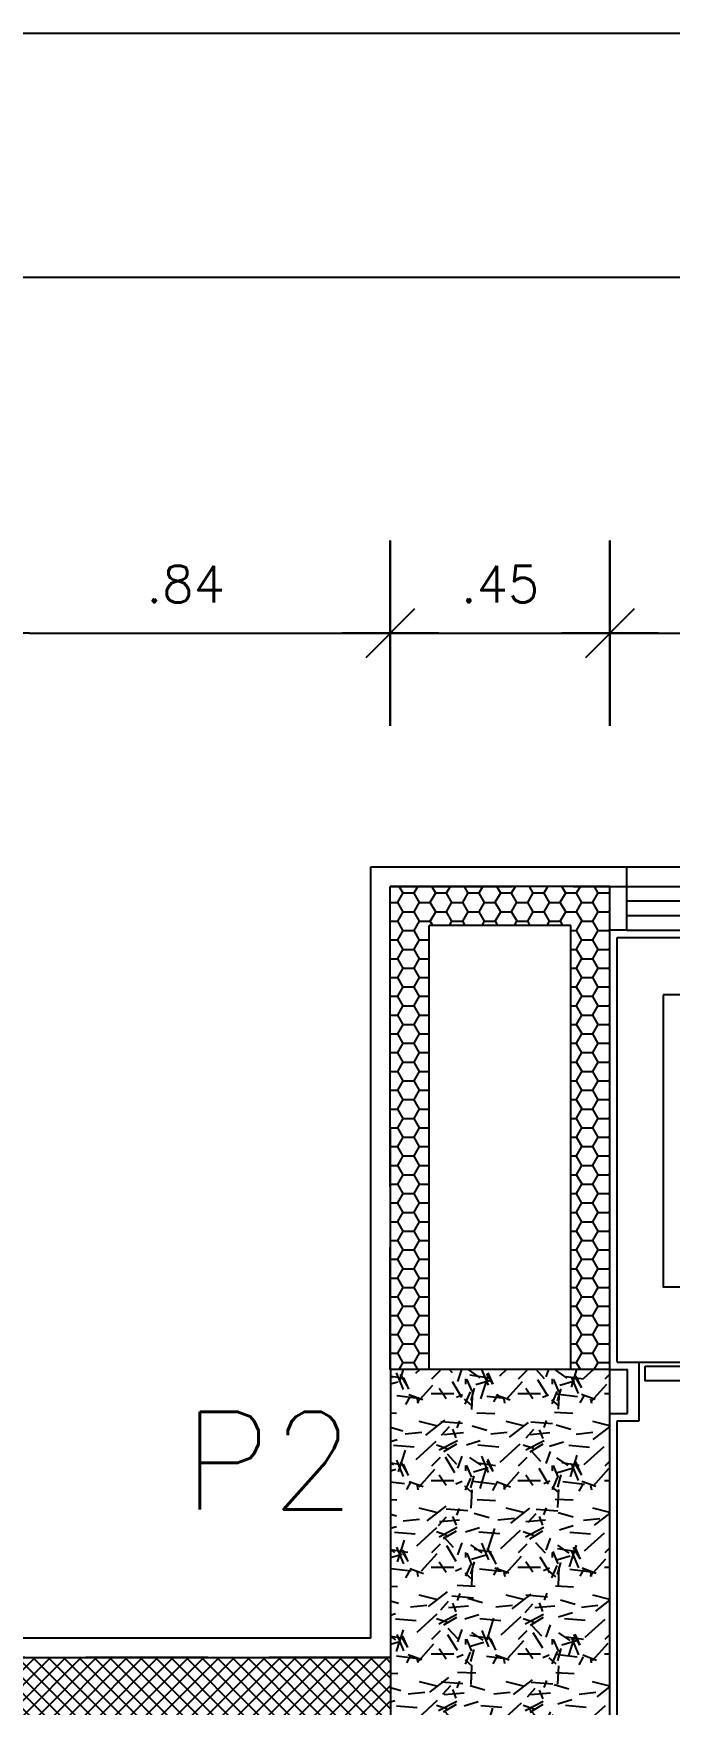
# Model space of a CAD drawing. Header units: millimetres. Extents: x 1658.6 to 1706.6, y -26.2 to 3.6.
# Drawn here: x 1669.242 to 1670.547, y 0.125 to 3.55 of the extents above; entities that cross this region are included whole.
import ezdxf

# ---------------------------------------------------------------- set-up
doc = ezdxf.new("R2010")
doc.units = ezdxf.units.MM
doc.linetypes.add('DASHED2', pattern=[0.375, 0.25, -0.125])
for name, color, linetype in [('CERCADURA', 5, 'Continuous'), ('COTA', 11, 'Continuous'), ('EMVISTA', 2, 'Continuous'), ('ESQUADRIA', 2, 'Continuous'), ('HACHURA', 11, 'Continuous'), ('HACHURA 1', 8, 'Continuous'), ('HACHURIA', 11, 'Continuous'), ('PAREDE', 7, 'Continuous'), ('PILAR', 21, 'Continuous'), ('PISO', 1, 'Continuous'), ('PROJECAO', 1, 'DASHED2'), ('RP_MOBILIARIO', 21, 'Continuous'), ('TEXTO 1', 3, 'Continuous')]:
    doc.layers.add(name, color=color, linetype=linetype)
doc.styles.add('ROMANS', font='romans.shx')
doc.dimstyles.new('Copy of TICK50', dxfattribs={"dimtxt": 0.075, "dimasz": 0.0995, "dimexe": 0.18, "dimexo": 0.0625, "dimgap": 0.063, "dimtad": 1, "dimrnd": 0.005, "dimzin": 4, "dimdsep": 46, "dimtxsty": 'ROMANS', "dimblk1": 'TICK', "dimblk2": 'TICK', "dimsah": 1, "dimcen": 0.09, "dimse1": 1, "dimse2": 1, "dimclrd": 256, "dimclrt": 2, "dimaunit": 1, "dimadec": 4, "dimazin": 0, "dimtfac": 1, "dimtix": 1, "dimtmove": 2, "dimatfit": 3, "dimldrblk": 'TICK', "dimfxl": 0.18, "dimtfillclr": 256, "dimtolj": 1, "dimtzin": 0, "dimlwd": -1, "dimarcsym": 0})

# ---------------------------------------------------------------- blocks, each defined once
blk = doc.blocks.new('TICK')
at = {"layer": 'COTA'}
for p, q in [((0, 1.907592907288972), (0, -1.907600000000002)), ((-1, 0), (1, 0))]:
    blk.add_line(p, q, dxfattribs=at)
at = {"layer": 'COTA', "color": 2}
blk.add_line((0.5, 0.5), (-0.5, -0.5), dxfattribs=at)
blk = doc.blocks.new('*D47')
at = {"layer": 'COTA'}
blk.add_line((1670.523947151719, 2.320982097191134), (1677.824947151719, 2.320982097191134), dxfattribs=at)
at = {"layer": 'Defpoints', "color": 0}
for p in [(1677.924447151719, 2.320982097191134), (1670.424447151719, 1.802041930099136), (1677.924447151719, 1.712041930099076)]:
    blk.add_point(p, dxfattribs=at)
at = {"layer": 'COTA', "xscale": 0.0995, "yscale": 0.0995, "zscale": 0.0995, "rotation": 180}
blk.add_blockref('TICK', (1670.424447151719, 2.320982097191134), dxfattribs=at)
at = {"layer": 'COTA', "xscale": 0.0995, "yscale": 0.0995, "zscale": 0.0995}
blk.add_blockref('TICK', (1677.924447151719, 2.320982097191134), dxfattribs=at)
at = {"layer": 'COTA', "color": 2, "insert": (1674.174447151719, 2.421482097191134), "char_height": 0.075, "attachment_point": 5, "style": 'ROMANS'}
blk.add_mtext('\\A1;7.50', dxfattribs=at)
blk = doc.blocks.new('*D46')
at = {"layer": 'COTA'}
blk.add_line((1670.073410415252, 2.320982097191134), (1670.324947151719, 2.320982097191134), dxfattribs=at)
at = {"layer": 'Defpoints', "color": 0}
for p in [(1670.424447151719, 2.320982097191134), (1669.973910415252, 1.802041930099136), (1670.424447151719, 1.802041930099136)]:
    blk.add_point(p, dxfattribs=at)
at = {"layer": 'COTA', "xscale": 0.0995, "yscale": 0.0995, "zscale": 0.0995, "rotation": 180}
blk.add_blockref('TICK', (1669.973910415252, 2.320982097191134), dxfattribs=at)
at = {"layer": 'COTA', "xscale": 0.0995, "yscale": 0.0995, "zscale": 0.0995}
blk.add_blockref('TICK', (1670.424447151719, 2.320982097191134), dxfattribs=at)
at = {"layer": 'COTA', "color": 2, "insert": (1670.199178783486, 2.421482097191134), "char_height": 0.075, "attachment_point": 5, "style": 'ROMANS'}
blk.add_mtext('\\A1;.45', dxfattribs=at)
blk = doc.blocks.new('*D45')
at = {"layer": 'COTA'}
blk.add_line((1669.233947151718, 2.320982097191134), (1669.874410415252, 2.320982097191134), dxfattribs=at)
at = {"layer": 'Defpoints', "color": 0}
for p in [(1669.973910415252, 2.320982097191134), (1669.973910415252, 1.802041930099136), (1669.134447151718, 1.231541632773755)]:
    blk.add_point(p, dxfattribs=at)
at = {"layer": 'COTA', "xscale": 0.0995, "yscale": 0.0995, "zscale": 0.0995, "rotation": 180}
blk.add_blockref('TICK', (1669.134447151718, 2.320982097191134), dxfattribs=at)
at = {"layer": 'COTA', "xscale": 0.0995, "yscale": 0.0995, "zscale": 0.0995}
blk.add_blockref('TICK', (1669.973910415252, 2.320982097191134), dxfattribs=at)
at = {"layer": 'COTA', "color": 2, "insert": (1669.554178783485, 2.421482097191134), "char_height": 0.075, "attachment_point": 5, "style": 'ROMANS'}
blk.add_mtext('\\A1;.84', dxfattribs=at)
blk = doc.blocks.new('*D44')
at = {"layer": 'COTA'}
for p, q in [((1668.914947151719, 2.320982097191134), (1668.815447151719, 2.320982097191134)), ((1669.014447151719, 2.320982097191134), (1669.134447151718, 2.320982097191134)), ((1669.233947151718, 2.320982097191134), (1669.333447151718, 2.320982097191134))]:
    blk.add_line(p, q, dxfattribs=at)
at = {"layer": 'Defpoints', "color": 0}
for p in [(1669.134447151718, 2.320982097191134), (1669.134447151718, 1.231541632773755), (1669.014447151719, 1.141541632773752)]:
    blk.add_point(p, dxfattribs=at)
at = {"layer": 'COTA', "xscale": 0.0995, "yscale": 0.0995, "zscale": 0.0995}
blk.add_blockref('TICK', (1669.014447151719, 2.320982097191134), dxfattribs=at)
at = {"layer": 'COTA', "xscale": 0.0995, "yscale": 0.0995, "zscale": 0.0995, "rotation": 180}
blk.add_blockref('TICK', (1669.134447151718, 2.320982097191134), dxfattribs=at)
at = {"layer": 'COTA', "color": 2, "insert": (1669.074447151719, 2.421482097191134), "char_height": 0.075, "attachment_point": 5, "style": 'ROMANS'}
blk.add_mtext('\\A1;.12', dxfattribs=at)
blk = doc.blocks.new('ESTRUTURA(20-03-2019)')
at = {"layer": 'HACHURA 1'}
h = blk.add_hatch(dxfattribs=at)
h.set_pattern_fill('GRAVEL', color=256, scale=0.007, style=0)
h.set_pattern_definition([(228.0128, (-1540.278619496162, 91.53711716250488), (-1.422401208612721, -1.60020196626588), [0.02392047, -2.368135]), (184.9697, (-1540.294621496162, 91.51933716250488), (2.133603451432539, 0.1777987452771221), [0.04104835, -4.06378]), (132.5104, (-1540.335515496162, 91.51578116250488), (1.777998706283219, -1.955801910472229), [0.02894374, -2.865429]), (267.2737, (-1540.404857496162, 91.47133116250488), (0.1777992279579721, 3.55599885573565), [0.03738035, -3.700648]), (292.8337, (-1540.406635496162, 91.43399316250488), (-0.8890025238851333, 2.133601213103578), [0.03665438, -3.628786]), (357.2737, (-1540.392411496162, 91.40021116250487), (-3.55599885573565, 0.1777992279579723), [0.03738035, -3.700648]), (37.6942, (-1540.355073496162, 91.39843316250489), (-2.311401460286795, -1.777998414988943), [0.04943357999999999, -4.893917000000001]), (72.2553, (-1540.315957496162, 91.42865916250489), (1.244602489582704, 3.911601134422548), [0.0466704, -4.620371]), (121.4296, (-1540.301733496162, 91.47310916250488), (-1.422400366468514, 2.311397281198088), [0.03750691, -3.713185]), (175.2364, (-1540.321291496162, 91.50511316250488), (1.955798463713812, -0.1777983313904809), [0.04281990999999954, -2.098172999999971]), (222.3974, (-1540.363963496162, 91.50866916250487), (-2.13360006420678, -1.955797455544588), [0.05537546, -5.482176]), (138.8141, (-1540.228835496162, 91.46955316250488), (-1.244599207195732, 1.06679835899868), [0.01890035, -1.871142]), (171.4692, (-1540.243059496162, 91.48199916250488), (2.311396471691398, -0.3556008960031989), [0.03595773999999954, -3.559821999999971]), (225, (-1540.278619496162, 91.48733316250488), (-3.730349362740526e-17, -0.1777998788090138), [0.02514463, -0.2263023]), (203.1986, (-1540.291065496162, 91.50866916250487), (0.8890029977913583, 0.3556015592014385), [0.01354087, -1.340542]), (291.8014, (-1540.303511496162, 91.50333516250488), (-0.1778001247326156, 0.5334003436112306), [0.01914962, -0.9383360000000001]), (30.9638, (-1540.296399496162, 91.48555516250488), (0.5333994368365759, 0.3556002771062386), [0.03110239999999977, -1.005640999999985]), (161.5651, (-1540.269729496162, 91.50155716250488), (0.3556001622726687, -0.1777997355725554), [0.02249009, -0.539763]), (16.38950000000001, (-1540.406635496162, 91.50333516250488), (1.778000980977855, 0.5333988904977464), [0.03150616000000001, -3.119116]), (70.3462, (-1540.376409496162, 91.51222516250488), (-0.7111980182073556, -1.95579723419815), [0.02643193, -2.616754]), (293.1986, (-1540.269729496162, 91.53711716250488), (-0.3556015592014385, 0.8890029977913584), [0.0270816, -1.327004]), (343.6105, (-1540.259061496162, 91.51222516250488), (-1.778000980977855, 0.5333988904977468), [0.03150615999999955, -3.119115999999971]), (339.444, (-1540.406635496162, 91.39309916250488), (-0.8890011034979137, 0.3555995685235097), [0.03038245, -1.488739]), (294.7751, (-1540.378187496162, 91.38243116250489), (-0.8889979282538788, 1.955799091830967), [0.02545703999999977, -2.520251999999971]), (66.80140000000002, (-1540.267951496162, 91.35931716250488), (0.3556015592014388, 0.8890029977913583), [0.0270816, -1.327004]), (17.35400000000001, (-1540.257283496162, 91.38420916250487), (-2.311400124730197, -0.7111989272923943), [0.02980481, -2.950667999999999]), (69.444, (-1540.355073496162, 91.35931716250488), (-0.3555995685235101, -0.8890011034979135), [0.01519126, -1.503936]), (101.3098999999999, (-1540.278619496162, 91.35931716250488), (-0.1777991224021144, 0.7111977222631835), [0.009066049999999892, -0.897539999999993]), (165.9638, (-1540.280397496162, 91.36820716250487), (0.5334003748288021, -0.1777996922886549), [0.03665438, -0.6964335]), (186.0090000000001, (-1540.315957496162, 91.37709716250488), (1.777997378109956, 0.1777995847983501), [0.03396869, -3.362898]), (303.6901, (-1540.296399496162, 91.46955316250488), (-0.1778000609915063, 0.3555996569462287), [0.02564268, -0.6154246]), (353.1572, (-1540.282175496162, 91.44821716250487), (3.02260124996504, -0.3556015926158388), [0.04476898999999999, -4.43212]), (60.94540000000001, (-1540.237725496162, 91.44288316250488), (-0.7111983456080363, -1.244597032758389), [0.01830556, -1.812258]), (90, (-1540.228835496162, 91.45888516250488), (-0.1778, 0.1778), [0.010668, -0.167132]), (120.2564, (-1540.319513496162, 91.38243116250489), (0.7111984926785277, -1.244599372273429), [0.02470069, -2.445373]), (48.01279999999999, (-1540.331959496162, 91.40376716250488), (1.42240120861272, 1.600201966265881), [0.04784101, -2.344216]), (0, (-1540.299955496162, 91.43932716250488), (0.1778, 0.1778), [0.046228, -0.131572]), (325.3048, (-1540.253727496162, 91.43932716250488), (-1.777996919366758, 1.244600118333933), [0.0281127, -2.783151]), (254.0546, (-1540.230613496162, 91.42332516250488), (-0.1778004535791032, -0.7112016942242539), [0.02588803, -1.268519]), (207.646, (-1540.237725496162, 91.39843316250489), (-3.37819881343159, -1.778001118230637), [0.04215015, -4.172875]), (175.4261, (-1540.275063496162, 91.37887516250488), (-2.311400532332326, 0.1777991397853624), [0.04459202999999954, -4.414605999999941]), (175.4261, (-1540.275063496162, 91.37887516250488), (-2.311400532332326, 0.1777991397853624), [0.04459202999999954, -4.414605999999941])])
h.paths.add_polyline_path([(-29.67999999999847, 14.61050029732861), (-30.12999999999852, 14.61050029732861), (-30.12999999999852, 13.61050029732861), (-29.6799999999987, 13.61050029732861)])
at = {"layer": 'PILAR'}
blk.add_lwpolyline([(-30.12999999999852, 14.61050029732861), (-30.12999999999852, 13.61050029732861), (-29.67999999999847, 13.61050029732861), (-29.67999999999847, 14.61050029732861), (-30.12999999999852, 14.61050029732861)], dxfattribs=at)
at = {"layer": 'PROJECAO', "color": 11}
for p, q in [((-30.13053673646527, 15.60050029732461), (-22.08999999999901, 15.60050029732461)), ((-30.13053673646527, 14.61050029732861), (-30.13053673646527, 15.60050029732461)), ((-30.12999999999852, 14.01999999999946), (-35.97999999999888, 14.01999999999946))]:
    blk.add_line(p, q, dxfattribs=at)

msp = doc.modelspace()

# ---------------------------------------------------------------- hatches: boundary and pattern name
at = {"layer": 'HACHURA 1'}
h = msp.add_hatch(dxfattribs=at)
h.set_pattern_fill('HONEY', color=256, scale=0.007, style=0)
h.set_pattern_definition([(0, (114.639626429341, 111.8258468170363), (0.0333375, 0.01924741), [0.022225, -0.04445]), (120, (114.639626429341, 111.8258468170363), (-0.03333749601705464, 0.01924741689866373), [0.02222499999999996, -0.04444999999999993]), (59.99999999999999, (114.639626429341, 111.8258468170363), (3.982945362857038e-09, 0.03849482689866372), [-0.04445, 0.022225])])
h.paths.add_polyline_path([(1670.424447151719, 1.802041930099122), (1669.973910415252, 1.802041930099122), (1669.973910415252, 0.8120419301031063), (1669.974447151719, 0.8120419301031063), (1669.974447151494, 0.8120422774039184), (1669.974447151494, 0.8120422774039042), (1669.973910415252, 0.8120419301030921), (1669.973910415252, 1.802041930099122), (1669.973806561855, 1.802041930099122), (1669.974447151719, 0.8120419301031063), (1670.053910415253, 0.8120419301031205), (1670.053910415252, 1.722041930099152), (1670.344447151719, 1.722041930099138), (1670.344447151719, 0.8120419301031063), (1670.424447151719, 0.8120419301031063)])
h = msp.add_hatch(dxfattribs=at)
h.set_pattern_fill('ANSI37', color=256, scale=0.007, style=0)
h.set_pattern_definition([(45, (114.6396264293412, 43.49948643939804), (-0.01571544821187102, 0.01571544821187102), []), (135, (114.6396264293412, 43.49948643939804), (-0.01571544821187102, -0.01571544821187102), [])])
h.paths.add_polyline_path([(1668.144447151719, 0.221541632773949), (1667.95444715172, 0.221541632773949), (1667.95444715172, 0.1015416327739374), (1668.144447151719, 0.1015416327739374)])
h.paths.add_polyline_path([(1669.974447151719, 0.2215416327739419), (1668.994447151719, 0.221541632773949), (1668.994447151719, 0.1015416327739445), (1669.974447151719, 0.1015416327739445)])
h.paths.add_polyline_path([(1679.914447151717, -0.8184583672256238), (1679.424447151717, -0.8184583672256096), (1679.424447151717, -0.9384583672256284), (1679.914447151717, -0.9384583672256355)])
h.paths.add_polyline_path([(1682.044447151717, -0.8184583672256096), (1680.964447151717, -0.8184583672256096), (1680.964447151717, -0.938458367225607), (1682.044447151717, -0.9384583672256142)])
h.paths.add_polyline_path([(1678.374447151717, -0.8184583672256096), (1677.204447151719, -0.8184583672256096), (1677.204447151719, -0.9384583672256142), (1678.374447151717, -0.9384583672256142)])

# ---------------------------------------------------------------- linework, layer by layer
at = {"layer": 'CERCADURA', "color": 11}
msp.add_line((1706.553668226619, 3.549906745377825), (1658.553668226617, 3.549906745377825), dxfattribs=at)
at = {"layer": 'CERCADURA', "color": 5}
msp.add_line((1706.053668226619, 3.049906745377598), (1659.803668226616, 3.049906745377598), dxfattribs=at)
at = {"layer": 'EMVISTA', "color": 1}
for p, q in [((1670.45944715172, 1.802041930099108), (1678.014447151718, 1.802041930099108)), ((1670.45944715172, 1.712041930099076), (1677.924447151719, 1.712041930099076))]:
    msp.add_line(p, q, dxfattribs=at)
at = {"layer": 'ESQUADRIA'}
for p, q in [((1670.45944715172, 1.772041930099107), (1677.984447151719, 1.772041930099107)), ((1670.45944715172, 1.742041930099091), (1677.954447151718, 1.742041930099091))]:
    msp.add_line(p, q, dxfattribs=at)
msp.add_lwpolyline([(1670.496824033316, 0.8188250928177823), (1671.296824033316, 0.8188250928177823), (1671.296824033316, 0.7888250928177811), (1670.496824033316, 0.7888250928177811)], close=True, dxfattribs=at)
at = {"layer": 'HACHURA'}
for p, q in [((1670.439447151719, 0.7070419301031023), (1670.484447151719, 0.7070419301031023)), ((1669.933910415253, 0.2615416327737989), (1669.204447151718, 0.2615416327737989))]:
    msp.add_line(p, q, dxfattribs=at)
at = {"layer": 'HACHURIA'}
for p, q in [((1669.933910415253, 0.2615416327737989), (1669.933910415253, 1.842041930099086)), ((1669.933910415253, 1.842041930099086), (1678.054447151718, 1.842041930099086)), ((1670.459447151719, 1.712041930099076), (1670.459447151719, 1.842041930099086)), ((1670.459447151719, 1.712041930099076), (1670.424447151719, 1.712041930099076)), ((1670.439447151719, 1.697041930099083), (1677.904447151718, 1.697041930099083)), ((1670.439447151719, 0.8270419301030998), (1670.439447151719, 1.697041930099083)), ((1670.439447151719, 0.8270419301030998), (1670.484447151719, 0.8270419301030998)), ((1670.484447151719, 0.707041930103105), (1670.484447151719, 0.8270419301031096)), ((1670.439447151719, -0.2229580698968903), (1670.439447151719, 0.7070419301031023))]:
    msp.add_line(p, q, dxfattribs=at)
at = {"layer": 'PAREDE'}
for p, q in [((1670.424447151719, 1.802041930099136), (1669.973806561855, 1.802041930099136)), ((1669.974447151719, 0.8120419301031063), (1669.973806561855, 1.802041930099122)), ((1670.424447151719, 0.8120419301031063), (1670.424447151719, 1.802041930099136)), ((1670.344447151719, 1.722041930099152), (1670.053910415252, 1.722041930099152)), ((1670.053910415252, 0.8120419301031063), (1670.053910415252, 1.722041930099152)), ((1670.344447151719, 0.8120419301031063), (1670.344447151719, 1.722041930099152)), ((1670.424447151719, 0.8120419301030992), (1670.460783728283, 0.8120419301030992)), ((1670.460783728283, 0.7220419301030958), (1670.460783728283, 0.8120419301030992)), ((1670.424447151719, 0.7220419301030958), (1670.460783728283, 0.7220419301030958)), ((1668.994447151719, 0.2215416327739419), (1669.974447151719, 0.2215416327739419))]:
    msp.add_line(p, q, dxfattribs=at)
at = {"layer": 'PISO'}
msp.add_line((1670.484447151719, 0.8270419301030998), (1675.284447151719, 0.8270419301030998), dxfattribs=at)
at = {"layer": 'RP_MOBILIARIO', "color": 1}
msp.add_lwpolyline([(1670.533791076552, 1.579616098540032), (1670.533791076552, 0.9811145368023833), (1671.13229263829, 0.9811145368023833), (1671.13229263829, 1.579616098540032)], close=True, dxfattribs=at)

# ---------------------------------------------------------------- block references
at = {"layer": 'PAREDE'}
msp.add_blockref('ESTRUTURA(20-03-2019)', (1700.104447151718, -13.79845836722551), dxfattribs=at)

# ---------------------------------------------------------------- texts
at = {"layer": 'TEXTO 1', "color": 7, "style": 'ROMANS'}
msp.add_text('P2', height=0.2, dxfattribs=at).set_placement((1669.549172233409, 0.5253080193375723))
msp.add_text('P2', height=0.2, dxfattribs=at).set_placement((1669.549172233409, 0.5253080193375723))

# ---------------------------------------------------------------- dimensions: what is measured, and where the dimension line sits
at = {"layer": 'COTA'}
for base, p1, p2, picture, middle in [((1669.134447151718, 2.320982097191134), (1669.014447151719, 1.141541632773752), (1669.134447151718, 1.231541632773755), '*D44', (1669.074447151719, 2.421482097191134)), ((1669.973910415252, 2.320982097191134), (1669.134447151718, 1.231541632773755), (1669.973910415252, 1.802041930099136), '*D45', (1669.554178783485, 2.421482097191134)), ((1670.424447151719, 2.320982097191134), (1669.973910415252, 1.802041930099136), (1670.424447151719, 1.802041930099136), '*D46', (1670.199178783486, 2.421482097191134)), ((1677.924447151719, 2.320982097191134), (1670.424447151719, 1.802041930099136), (1677.924447151719, 1.712041930099076), '*D47', (1674.174447151719, 2.421482097191134))]:
    dim = msp.add_linear_dim(base=base, p1=p1, p2=p2, dimstyle='Copy of TICK50', dxfattribs=at)
    dim.commit()
    dim.dimension.update_dxf_attribs({"geometry": picture, "text_midpoint": middle})

doc.saveas('drawing.dxf')
